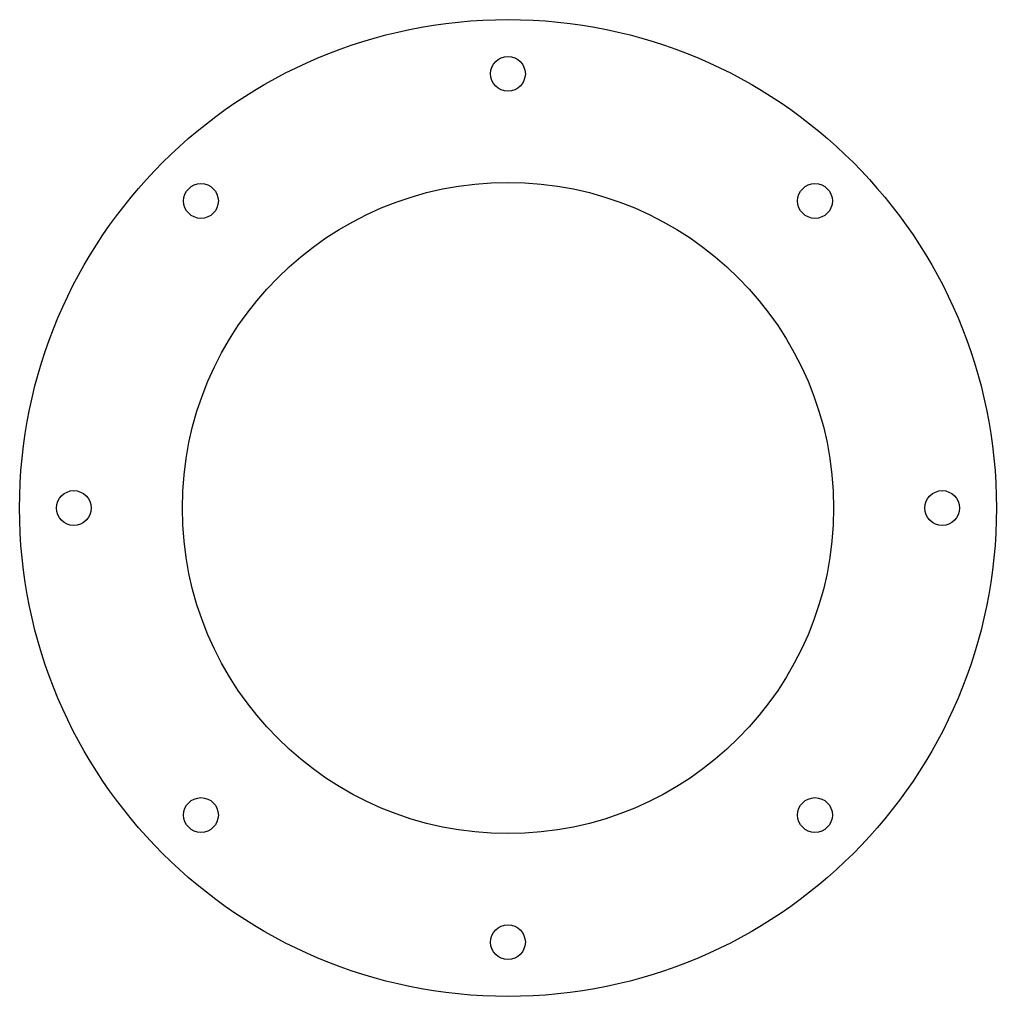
# Model space of a CAD drawing. Header units: millimetres. Extents: x 532 to 757, y 576 to 801.
import ezdxf

# ---------------------------------------------------------------- set-up
doc = ezdxf.new("R2010")
doc.units = ezdxf.units.MM

msp = doc.modelspace()

# ---------------------------------------------------------------- linework, layer by layer
at = {"color": 7, "linetype": 'Continuous', "lineweight": 25}
for centre, radius in [((644, 688.78), 112.5), ((644, 788.78), 4), ((644, 688.78), 75), ((573.29, 759.49), 4), ((714.71, 759.49), 4), ((544, 688.78), 4), ((744, 688.78), 4), ((573.29, 618.07), 4), ((714.71, 618.07), 4), ((644, 588.78), 4)]:
    msp.add_circle(centre, radius, dxfattribs=at)

doc.saveas('drawing.dxf')
